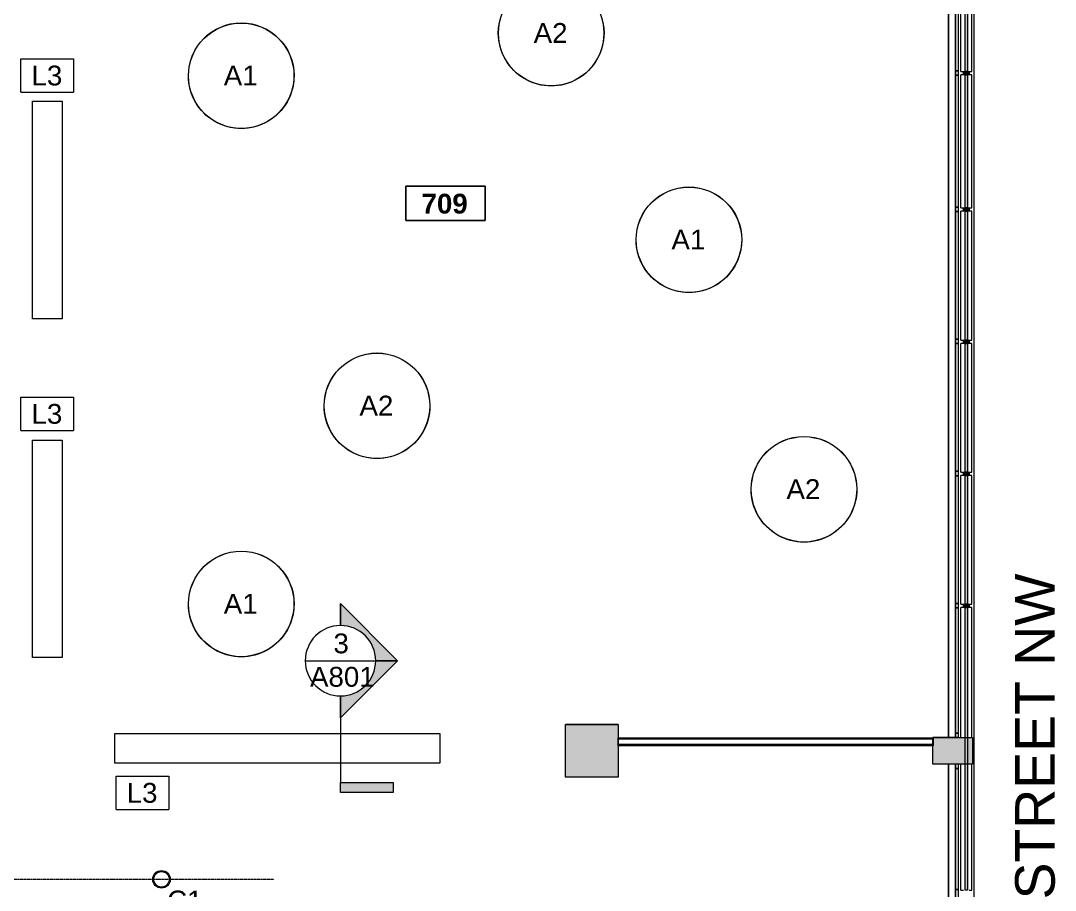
# Model space of a CAD drawing. Header units: inches. Extents: x -2332 to 1043, y -456 to 2193.
# Drawn here: x 572.5 to 1042.5, y 549.7 to 944.8 of the extents above; entities that cross this region are included whole.
import ezdxf

# ---------------------------------------------------------------- set-up
doc = ezdxf.new("R2010")
doc.units = ezdxf.units.IN
doc.header["$MEASUREMENT"] = 0
doc.linetypes.add('Center 1_4_', pattern=[0.53125, 0.25, -0.09375, 0.09375, -0.09375])
for name, color, linetype, lineweight in [('5033_00_7th-9th Floors_Updated_dwg', 8, 'Continuous', 9), ('A-ANNO-KEYN', 231, 'Continuous', 9), ('A-AREA-IDEN', 2, 'Continuous', 9), ('A-CLNG', 13, 'Continuous', 13), ('A-COLS', 52, 'Continuous', 13), ('A-DETL-CNTR', 5, 'Center 1_4_', 9), ('A-GLAZ-CURT', 52, 'Continuous', 13), ('A-GLAZ-CWMG', 51, 'Continuous', 13), ('A-Glaz-Exst', 7, 'Continuous', 9), ('A-Shell', 7, 'Continuous', 9), ('A-WALL', 113, 'Continuous', 13), ('A-WALL-PATT', 111, 'Continuous', 13), ('COLUMN', 7, 'Continuous', 9), ('E-LITE-EQPM', 33, 'Continuous', 9), ('E-LITE-EQPM-IDEN', 33, 'Continuous', 9), ('G-ANNO-SYMB', 111, 'Continuous', 9), ('G-ANNO-TEXT', 231, 'Continuous', 9), ('I-WALL', 2, 'Continuous', 13)]:
    doc.layers.add(name, color=color, linetype=linetype, lineweight=lineweight)
doc.styles.add('Arial', font='arial.ttf', dxfattribs={"height": 9})
doc.styles.add('Swis721 Lt BT', font='swissl.ttf', dxfattribs={"height": 18})
doc.styles.add('Swis721 Lt BT_2', font='swissl.ttf', dxfattribs={"height": 9})
doc.styles.add('Swis721 Lt BT_B', font='', dxfattribs={"height": 9})
doc.styles.get('Swis721 Lt BT_B').set_extended_font_data('Swis721 Lt BT', bold=True)
pattern_1 = [(0, (0, 0), (30.72, 7.68), [1.267, -21.773, 1.267, -21.773, -122.88]), (0, (0, 0), (30.72, 7.68), [-46.08, 1.267, -44.813, 1.267, -21.773, -53.76]), (0, (0, 0), (30.72, 7.68), [-115.2, 1.267, -14.093, 1.267, -37.133]), (120, (11.52, 3.84), (-22.011075, 22.7643), [1.267, -21.773, 1.267, -21.773, -122.88]), (120, (11.52, 3.84), (-22.011075, 22.7643), [-46.08, 1.267, -44.813, 1.267, -21.773, -53.76]), (120, (11.52, 3.84), (-22.011075, 22.7643), [-115.2, 1.267, -14.093, 1.267, -37.133]), (240, (15.36, 19.2), (-8.708925, -30.4443), [1.267, -21.773, 1.267, -21.773, -122.88]), (240, (15.36, 19.2), (-8.708925, -30.4443), [-46.08, 1.267, -44.813, 1.267, -21.773, -53.76]), (240, (15.36, 19.2), (-8.708925, -30.4443), [-115.2, 1.267, -14.093, 1.267, -37.133])]

# ---------------------------------------------------------------- blocks, each defined once
blk = doc.blocks.new('5033_00_7th-9th Floors_Updated_dwg-8585573-7TH FLOOR REFLECTED CEILING PLAN')
at = {"layer": 'A-Glaz-Exst'}
for p, q in [((997.2, 439.06), (997.2, 918.98)), ((997.2, 918.98), (997.2, 439.06)), ((997.2, 742.06), (998.45, 742.06)), ((998.45, 742.06), (997.2, 742.06)), ((997.2, 740.06), (998.45, 740.06)), ((998.45, 740.06), (997.2, 740.06)), ((997.2, 680.06), (998.45, 680.06)), ((998.45, 680.06), (997.2, 680.06)), ((997.2, 678.06), (998.45, 678.06)), ((998.45, 678.06), (997.2, 678.06)), ((997.2, 620.06), (998.45, 620.06)), ((998.45, 620.06), (997.2, 620.06)), ((997.2, 618.06), (998.45, 618.06)), ((998.45, 618.06), (997.2, 618.06)), ((997.2, 560.06), (998.45, 560.06)), ((998.45, 560.06), (997.2, 560.06)), ((997.2, 558.06), (998.45, 558.06)), ((998.45, 558.06), (997.2, 558.06)), ((997.2, 500.06), (998.45, 500.06)), ((998.45, 500.06), (997.2, 500.06)), ((997.2, 498.06), (998.45, 498.06)), ((998.45, 498.06), (997.2, 498.06)), ((997.2, 441.06), (998.45, 441.06)), ((998.45, 441.06), (997.2, 441.06)), ((997.2, 274.24), (997.2, 427.04)), ((997.2, 427.04), (997.2, 274.24)), ((997.2, 370.11), (998.45, 370.11)), ((998.45, 370.11), (997.2, 370.11))]:
    blk.add_line(p, q, dxfattribs=at)
at = {"layer": 'A-Glaz-Exst', "flags": 128}
blk.add_lwpolyline([(998.45, 425.06), (997.2, 425.06)], close=True, dxfattribs=at)
at = {"layer": 'A-Shell'}
for p, q in [((993.95, 439.04), (993.95, 918.98)), ((993.95, 918.98), (993.95, 439.04)), ((993.95, 279.27), (993.95, 427.04)), ((993.95, 427.04), (993.95, 279.27))]:
    blk.add_line(p, q, dxfattribs=at)
at = {"layer": 'COLUMN'}
for p, q in [((843.95, 445.06), (819.95, 445.06)), ((843.95, 445.06), (819.95, 445.06)), ((986.95, 439.06), (993.95, 439.06)), ((993.95, 439.06), (986.95, 439.06)), ((993.95, 439.06), (998.45, 439.06)), ((998.45, 439.06), (993.95, 439.06))]:
    blk.add_line(p, q, dxfattribs=at)
blk = doc.blocks.new('Columns 1 - Columns 1-7118049-7TH FLOOR REFLECTED CEILING PLAN')
at = {"layer": 'A-COLS', "lineweight": 9}
h = blk.add_hatch(color=7, dxfattribs=at)
h.paths.add_polyline_path([(862, -405.11), (861.98, -372.97), (801.98, -351.58), (801.98, -383.71), (861.95, -405.09)], flags=0)
h.paths.add_polyline_path([(992.59, -377), (1004.95, -376.98), (1004.95, -365), (986.95, -365), (986.95, -377), (991.45, -377)], flags=0)
h.paths.add_polyline_path([(514, -281.76), (514, -249.63), (453.98, -228.24), (453.98, -260.37), (513.95, -281.74)], flags=0)
h.paths.add_polyline_path([(166, -158.41), (166, -126.28), (105.98, -104.89), (105.98, -137.02), (165.95, -158.39)], flags=0)
h.paths.add_polyline_path([(-182, -35.06), (-182, -2.93), (-242.02, 18.46), (-242.02, -13.67), (-182.05, -35.04)], flags=0)
h.paths.add_polyline_path([(-1982.09, 88.27), (-1922.03, 109.69), (-1922.03, 140.32), (-1982.09, 118.92), (-1982.06, 97), (-1976.88, 98.83), (-1974.21, 91.29), (-1982.09, 88.5), (-1982.09, 88.41)], flags=0)
h.paths.add_polyline_path([(-530, 88.28), (-530, 120.42), (-590.02, 141.81), (-590.02, 109.68), (-530.05, 88.3)], flags=0)
h.paths.add_polyline_path([(829.27, 109), (843.95, 109.02), (843.91, 133), (819.95, 133), (819.95, 109), (828.45, 109)], flags=0)
h.paths.add_polyline_path([(991.45, 115), (1004.95, 115.02), (1004.95, 127), (986.95, 127), (986.95, 115), (990.95, 115)], flags=0)
h.paths.add_polyline_path([(-1634.06, 211.7), (-1574.03, 233.05), (-1574.03, 264.36), (-1634.06, 242.96), (-1634.06, 211.72)], flags=0)
h.paths.add_polyline_path([(-878.47, 211.8), (-878.47, 243.93), (-938.5, 265.32), (-938.5, 233.19), (-878.52, 211.82)], flags=0)
h.paths.add_polyline_path([(483.3, 232), (495.95, 232), (495.95, 256), (472.03, 256), (472.03, 232), (482.96, 232)], flags=0)
h.paths.add_polyline_path([(-1286.05, 334.98), (-1268.05, 341.39), (-1268.05, 345.6), (-1256.05, 349.87), (-1244.05, 345.6), (-1244.05, 341.38), (-1226.05, 335.02), (-1226.06, 367), (-1256.05, 377.69), (-1286.05, 367), (-1286.05, 335.02)], flags=0)
h.paths.add_polyline_path([(-2021.16, 351.64), (-2013.01, 374.21), (-2035.58, 382.36), (-2043.73, 359.79), (-2023.91, 352.63)], flags=0)
h.paths.add_polyline_path([(-208.32, 478), (-200.03, 478), (-200.03, 502), (-219.79, 502), (-224.03, 490.27), (-224.03, 478), (-210.67, 478)], flags=0)
h.paths.add_polyline_path([(-224.03, 501.32), (-223.78, 502), (-224.03, 502)], flags=0)
h.paths.add_polyline_path([(-559.03, 601), (-548.03, 601), (-548.03, 625), (-569.15, 625), (-572.03, 617.05), (-572.03, 601)], flags=0)
h.paths.add_polyline_path([(472.2, 601), (496.2, 601), (496.2, 625), (472.2, 625)], flags=0)
h.paths.add_polyline_path([(831.97, 601.06), (843.95, 601.08), (843.91, 625.06), (819.95, 625.06), (819.95, 601.06), (831.95, 601.06)], flags=0)
h.paths.add_polyline_path([(993.74, 607.06), (1004.95, 607.08), (1004.95, 619.06), (986.95, 619.06), (986.95, 607.06), (991.45, 607.06)], flags=0)
h.paths.add_polyline_path([(-1887.92, 720.64), (-1879.77, 743.21), (-1902.34, 751.36), (-1910.49, 728.79), (-1893.62, 722.69)], flags=0)
h.paths.add_polyline_path([(-903.4, 724), (-896.03, 724), (-896.03, 748), (-920.67, 748), (-920.67, 724), (-910.74, 724)], flags=0)
h.paths.add_polyline_path([(-1610.23, 724), (-1592.03, 724), (-1592.03, 748), (-1616.03, 748), (-1616.03, 724), (-1612.44, 724)], flags=0)
h.paths.add_polyline_path([(-1843.5, 843.64), (-1835.35, 866.21), (-1857.93, 874.36), (-1866.08, 851.79), (-1845.52, 844.36)], flags=0)
h.paths.add_polyline_path([(490.72, 847), (496.2, 847), (496.2, 871), (472.2, 871), (472.2, 847), (477.69, 847)], flags=0)
h.paths.add_polyline_path([(-1612.44, 847), (-1574.05, 847.02), (-1574.06, 871), (-1616.19, 871), (-1616.19, 847)], flags=0)
h.paths.add_polyline_path([(-1243.86, 847.03), (-1243.86, 871), (-1268.03, 871), (-1268.03, 847.03)], flags=0)
h.paths.add_polyline_path([(841.98, 1093), (843.95, 1093.02), (843.91, 1117), (819.95, 1117), (819.95, 1093), (835.45, 1093)], flags=0)
h.paths.add_polyline_path([(495.42, 1093), (495.95, 1093), (495.95, 1117), (471.83, 1117), (471.83, 1093), (495.41, 1093)], flags=0)
h.paths.add_polyline_path([(-1616.3, 1093.21), (-1592.35, 1093.21), (-1592.35, 1117.25), (-1616.3, 1117.25), (-1616.3, 1095.67)], flags=0)
h.paths.add_polyline_path([(-1268.29, 1093.21), (-1244.3, 1093.21), (-1244.3, 1117.25), (-1268.29, 1117.25)], flags=0)
h.paths.add_polyline_path([(991.33, 1099), (1004.95, 1099.02), (1004.95, 1111), (986.95, 1111), (986.95, 1099), (991.2, 1099)], flags=0)
h.paths.add_polyline_path([(-1268.22, 1339.25), (-1244.3, 1339.25), (-1244.3, 1363.25), (-1268.3, 1363.25), (-1268.3, 1339.25)], flags=0)
h.paths.add_polyline_path([(-1616.3, 1339.25), (-1592.3, 1339.25), (-1592.3, 1363.25), (-1616.3, 1363.25), (-1616.3, 1341.67)], flags=0)
h.paths.add_polyline_path([(484, 1462.86), (495.95, 1462.86), (495.95, 1486.86), (471.95, 1486.86), (471.95, 1462.86), (483.85, 1462.86)], flags=0)
h.paths.add_polyline_path([(801.95, 1567), (861.95, 1588.4), (861.95, 1619.14), (850.07, 1619.14), (850, 1619.04), (849.95, 1619.16), (849.95, 1622.86), (801.95, 1605.75), (801.95, 1567.02)], flags=0)
h.paths.add_polyline_path([(-1607.55, 1585.02), (-1592.05, 1585.02), (-1592.05, 1609.02), (-1616.05, 1609.02), (-1616.05, 1585.02)], flags=0)
h.paths.add_polyline_path([(-1256.44, 1585.27), (-1244.3, 1585.27), (-1244.3, 1609.27), (-1268.3, 1609.27), (-1268.3, 1585.27), (-1256.86, 1585.27)], flags=0)
h.paths.add_polyline_path([(-1654.55, 1731.02), (-1654.55, 1776.02), (-1678.05, 1776.02), (-1678.05, 1772.52), (-1658.05, 1772.52), (-1658.05, 1734.52), (-1678.05, 1734.52), (-1678.05, 1731.02), (-1658.05, 1731.02)], flags=0)
h.paths.add_polyline_path([(122.95, 1827.02), (148.95, 1827.02), (148.95, 1853.02), (122.95, 1853.02), (122.95, 1829.42)], flags=0)
h.paths.add_polyline_path([(496.95, 1827.02), (496.95, 1853.02), (470.95, 1853.02), (470.95, 1827.02)], flags=0)
h.paths.add_polyline_path([(-921.05, 1827.02), (-895.05, 1827.02), (-895.05, 1853.02), (-921.05, 1853.02), (-921.05, 1829.42)], flags=0)
h.paths.add_polyline_path([(-572.04, 1827.02), (-547.04, 1827.02), (-547.04, 1853.02), (-573.04, 1853.02), (-573.04, 1827.02)], flags=0)
h.paths.add_polyline_path([(-199.03, 1827.04), (-199.03, 1853.03), (-225.05, 1853.03), (-225.05, 1827.04), (-200.04, 1827.04)], flags=0)
h.paths.add_polyline_path([(-1592.3, 1828.27), (-1592.3, 1852.27), (-1600.05, 1852.27), (-1600.05, 2104.82), (-1574.05, 2104.82), (-1574.05, 2138.82), (-1608.05, 2138.82), (-1608.05, 1852.27), (-1616.3, 1852.27), (-1616.3, 1828.27)], flags=0)
h.paths.add_polyline_path([(-1244.3, 1828.27), (-1244.3, 1852.27), (-1268.3, 1852.27), (-1268.3, 1828.27)], flags=0)
h.paths.add_polyline_path([(-1678.05, 1836.02), (-1620.8, 1836.02), (-1620.8, 1844.02), (-1678.05, 1844.02)], flags=0)
h.paths.add_polyline_path([(831.95, 2100.07), (861.95, 2100.07), (861.95, 2138.82), (801.95, 2138.82), (801.95, 2110.02), (831.95, 2110.02), (831.95, 2104.31)], flags=0)
h.paths.add_polyline_path([(-878.05, 2104.79), (-878.05, 2138.82), (-938.13, 2138.82), (-938.13, 2104.79)], flags=0)
h.paths.add_polyline_path([(-1286.03, 2104.81), (-1225.94, 2104.81), (-1225.94, 2138.82), (-1286.03, 2138.82)], flags=0)
h.paths.add_polyline_path([(454.05, 2104.82), (513.95, 2104.82), (513.95, 2138.82), (454.05, 2138.82)], flags=0)
h.paths.add_polyline_path([(-181.82, 2104.82), (-181.82, 2138.82), (-242.05, 2138.82), (-242.05, 2104.82)], flags=0)
h.paths.add_polyline_path([(-590.05, 2104.82), (-530.05, 2104.82), (-530.05, 2138.82), (-590.05, 2138.82)], flags=0)
h.paths.add_polyline_path([(165.96, 2104.82), (165.96, 2138.82), (105.95, 2138.82), (105.95, 2104.82)], flags=0)
at = {"layer": 'A-COLS', "color": 8, "lineweight": 20}
for p, q in [((819.95, 625.06), (843.95, 625.06)), ((819.95, 601.06), (819.95, 625.06)), ((843.95, 625.06), (843.95, 601.06)), ((986.95, 619.06), (1004.95, 619.06)), ((986.95, 607.06), (986.95, 619.06)), ((1004.95, 619.06), (1004.95, 607.06)), ((1004.95, 607.06), (986.95, 607.06)), ((843.95, 601.06), (819.95, 601.06))]:
    blk.add_line(p, q, dxfattribs=at)
blk = doc.blocks.new('System Panel - Glazed-7824389-7TH FLOOR REFLECTED CEILING PLAN')
at = {"layer": 'A-GLAZ-CURT', "lineweight": 9}
blk.add_hatch(color=7, dxfattribs=at).paths.add_polyline_path([(-29.25, 0.5), (-29.25, -0.5), (29.25, -0.5), (29.25, 0.5), (-6.71, 0.5)], flags=0)
at = {"layer": 'A-GLAZ-CURT', "color": 8, "lineweight": 20}
for p, q in [((-29.25, -0.5), (-29.25, 0.5)), ((-29.25, 0.5), (29.25, 0.5)), ((29.25, 0.5), (29.25, -0.5)), ((29.25, -0.5), (-29.25, -0.5))]:
    blk.add_line(p, q, dxfattribs=at)
blk = doc.blocks.new('System Panel - Glazed-7824390-7TH FLOOR REFLECTED CEILING PLAN')
at = {"layer": 'A-GLAZ-CURT', "lineweight": 9}
blk.add_hatch(color=7, dxfattribs=at).paths.add_polyline_path([(-30.25, -0.5), (30.25, -0.5), (30.25, 0.5), (-30.25, 0.5)], flags=0)
at = {"layer": 'A-GLAZ-CURT', "color": 8, "lineweight": 20}
for p, q in [((-30.25, -0.5), (-30.25, 0.5)), ((-30.25, 0.5), (30.25, 0.5)), ((30.25, 0.5), (30.25, -0.5)), ((30.25, -0.5), (-30.25, -0.5))]:
    blk.add_line(p, q, dxfattribs=at)
blk = doc.blocks.new('System Panel - Glazed-7824391-7TH FLOOR REFLECTED CEILING PLAN')
at = {"layer": 'A-GLAZ-CURT', "lineweight": 9}
h = blk.add_hatch(color=7, dxfattribs=at)
h.paths.add_polyline_path([(-64.25, -0.5), (-6.9, -0.5), (-6.9, 0.5), (-64.25, 0.5)], flags=0)
h.paths.add_polyline_path([(5.1, 0.5), (5.12, -0.5), (64.25, -0.5), (64.25, 0.5), (5.12, 0.5)], flags=0)
at = {"layer": 'A-GLAZ-CURT', "color": 8, "lineweight": 20}
for p, q in [((-64.25, -0.5), (-64.25, 0.5)), ((-64.25, 0.5), (64.25, 0.5)), ((64.25, 0.5), (64.25, -0.5)), ((64.25, -0.5), (-64.25, -0.5))]:
    blk.add_line(p, q, dxfattribs=at)
blk = doc.blocks.new('Rectangular Mullion - 2_5_ x 5_ rectangular-V24-7TH FLOOR REFLECTED CEILING PLAN')
at = {"layer": 'A-GLAZ-CWMG', "lineweight": 9}
for p, q in [((1000.83, 678.21), (999.58, 678.21)), ((999.58, 619.06), (999.58, 678.21)), ((1004.58, 678.21), (1003.33, 678.21)), ((1004.58, 619.06), (1004.58, 678.21)), ((999.58, 549.71), (999.58, 607.06)), ((1004.58, 549.71), (1004.58, 607.06)), ((999.58, 549.71), (1000.83, 549.71)), ((1003.33, 549.71), (1004.58, 549.71))]:
    blk.add_line(p, q, dxfattribs=at)
blk = doc.blocks.new('Rectangular Mullion - 2_5_ x 5_ rectangular-7504715-7TH FLOOR REFLECTED CEILING PLAN')
at = {"layer": 'A-GLAZ-CWMG', "lineweight": 9}
for p, q in [((1000.83, -245.79), (999.58, -245.79)), ((999.58, -304.29), (999.58, -245.79)), ((1004.58, -245.79), (1003.33, -245.79)), ((1004.58, -304.29), (1004.58, -245.79)), ((999.58, -304.29), (1000.83, -304.29)), ((1003.33, -304.29), (1004.58, -304.29))]:
    blk.add_line(p, q, dxfattribs=at)
blk = doc.blocks.new('Rectangular Mullion - 2_5_ x 5_ rectangular-7344701-7TH FLOOR REFLECTED CEILING PLAN')
at = {"layer": 'A-GLAZ-CWMG', "lineweight": 9}
for p, q in [((1000.83, -63.79), (999.58, -63.79)), ((999.58, -124.29), (999.58, -63.79)), ((1004.58, -63.79), (1003.33, -63.79)), ((1004.58, -124.29), (1004.58, -63.79)), ((999.58, -124.29), (1000.83, -124.29)), ((1003.33, -124.29), (1004.58, -124.29))]:
    blk.add_line(p, q, dxfattribs=at)
blk = doc.blocks.new('Rectangular Mullion - 1_5_ x 2_5_ rectangular SS-7796925-7TH FLOOR REFLECTED CEILING PLAN')
at = {"layer": 'A-GLAZ-CWMG', "lineweight": 9}
blk.add_hatch(color=7, dxfattribs=at).paths.add_polyline_path([(-0.75, 0.5), (-0.75, 1.25), (0.75, 1.25), (0.75, -1.25), (-0.75, -1.25), (-0.75, -0.5)], flags=0)
at = {"layer": 'A-GLAZ-CWMG', "color": 8, "lineweight": 20}
for p, q in [((0.75, 1.25), (-0.75, 1.25)), ((-0.75, 1.25), (-0.75, -1.25)), ((0.75, -1.25), (0.75, 1.25)), ((-0.75, -1.25), (0.75, -1.25))]:
    blk.add_line(p, q, dxfattribs=at)
blk = doc.blocks.new('ROUND LIGHT - Type A_ATL3 Pendant - 48_-7968584-7TH FLOOR REFLECTED CEILING PLAN')
at = {"layer": 'E-LITE-EQPM'}
for centre, radius, start, end in [((-0.02, -0.01), 24, 360, 180), ((0, -0.01), 24, 360, 180), ((0, -0.01), 23.95, 0, 180), ((-0.02, -0.01), 24, 180, 360), ((0, -0.01), 24, 180, 360), ((0, -0.01), 23.95, 180, 360)]:
    blk.add_arc(centre, radius, start, end, dxfattribs=at)
blk = doc.blocks.new('ROUND LIGHT - Type B_ATL3 Pendant - 48_-7968586-7TH FLOOR REFLECTED CEILING PLAN')
at = {"layer": 'E-LITE-EQPM'}
for centre, radius, start, end in [((-0.02, -0.01), 24, 360, 180), ((0, -0.01), 24, 360, 180), ((0, -0.01), 23.95, 0, 180), ((-0.02, -0.01), 24, 180, 360), ((0, -0.01), 24, 180, 360), ((0, -0.01), 23.95, 180, 360)]:
    blk.add_arc(centre, radius, start, end, dxfattribs=at)
blk = doc.blocks.new('Ceilings 40 - Ceilings 38-8426424-7TH FLOOR REFLECTED CEILING PLAN')
at = {"layer": 'A-CLNG'}
for p, q in [((577.2, 955.59), (577.2, 1103.27)), ((577.2, 1103.27), (590.72, 1103.27)), ((590.72, 1103.27), (590.72, 955.59)), ((590.72, 955.59), (577.2, 955.59))]:
    blk.add_line(p, q, dxfattribs=at)
blk = doc.blocks.new('Ceilings 39 - Ceilings 38-8459948-7TH FLOOR REFLECTED CEILING PLAN')
at = {"layer": 'A-CLNG'}
for p, q in [((577.79, 957.42), (577.79, 1056.28)), ((577.79, 1056.28), (591.29, 1056.28)), ((591.29, 1056.28), (591.29, 957.42)), ((591.29, 957.42), (577.79, 957.42))]:
    blk.add_line(p, q, dxfattribs=at)
blk = doc.blocks.new('Ceilings 47 - Ceilings 38-8459988-7TH FLOOR REFLECTED CEILING PLAN')
at = {"layer": 'A-CLNG'}
for p, q in [((577.79, 957.42), (577.79, 1056.28)), ((577.79, 1056.28), (591.29, 1056.28)), ((591.29, 1056.28), (591.29, 957.42)), ((591.29, 957.42), (577.79, 957.42))]:
    blk.add_line(p, q, dxfattribs=at)
blk = doc.blocks.new('DOWN LIGHT - Type C_L-PENDANT_FOCAL POINT 3_5 CYLINDER-9613399-7TH FLOOR REFLECTED CEILING PLAN')
at = {"layer": 'E-LITE-EQPM'}
for radius in [4, 3.5]:
    blk.add_circle((-0.125, 0), radius, dxfattribs=at)
blk = doc.blocks.new('Room Tag - Number Only-4120135-7TH FLOOR REFLECTED CEILING PLAN')
at = {"layer": 'A-AREA-IDEN'}
for p, q in [((-0.1881, -0.1636), (-0.1881, -0.0018)), ((-0.1881, -0.0018), (0.1869, -0.0018)), ((0.1869, -0.0018), (-0.1881, -0.0018)), ((-0.1881, -0.0018), (-0.1881, -0.1636)), ((0.1869, -0.0018), (0.1869, -0.1636)), ((0.1869, -0.1636), (0.1869, -0.0018)), ((0.1869, -0.1636), (-0.1881, -0.1636)), ((-0.1881, -0.1636), (0.1869, -0.1636))]:
    blk.add_line(p, q, dxfattribs=at)
blk = doc.blocks.new('Keynote Tag - Keynote Number - Boxed-135510-7TH FLOOR REFLECTED CEILING PLAN')
at = {"layer": 'A-ANNO-KEYN'}
for p, q in [((-0.125, -0.0792), (-0.125, 0.0781)), ((-0.125, 0.0781), (0.125, 0.0781)), ((0.125, 0.0781), (0.125, -0.0792)), ((-0.125, -0.0792), (0.125, -0.0792))]:
    blk.add_line(p, q, dxfattribs=at)
blk = doc.blocks.new('Drafting View - 3_32_ x 3_8_-334918-7TH FLOOR REFLECTED CEILING PLAN')
at = {"layer": 'G-ANNO-SYMB'}
blk.add_hatch(color=256, dxfattribs=at).paths.add_polyline_path([(0, 0.2495), (0, 0), (-0.0469, 0), (-0.0469, 0.2495)], flags=0)
for p, q in [((0, 0.2495), (-0.0469, 0.2495)), ((-0.0469, 0.2495), (-0.0469, 0)), ((0, 0), (0, 0.2495)), ((-0.0469, 0), (0, 0))]:
    blk.add_line(p, q, dxfattribs=at)
blk = doc.blocks.new('Drafting View - Section Head - Filled-1367765-7TH FLOOR REFLECTED CEILING PLAN')
at = {"layer": 'G-ANNO-SYMB'}
h = blk.add_hatch(color=256, dxfattribs=at)
edge = h.paths.add_edge_path(flags=0)
edge.add_line((-0.5202, 0), (-0.25, 0.2702))
edge.add_line((-0.25, 0.2702), (-0.25, 0.1667))
edge.add_arc((-0.25, 0), 0.1667, 90, 180)
edge.add_line((-0.4167, 0), (-0.5202, 0))
h = blk.add_hatch(color=256, dxfattribs=at)
edge = h.paths.add_edge_path(flags=0)
edge.add_line((0.0202, 0), (-0.0833, 0))
edge.add_arc((-0.25, 0), 0.1667, 0, 90)
edge.add_line((-0.25, 0.1667), (-0.25, 0.2702))
edge.add_line((-0.25, 0.2702), (0.0202, 0))
for p, q in [((-0.25, 0.2702), (-0.5202, 0)), ((-0.25, 0.2702), (-0.5202, 0)), ((-0.25, 0.2702), (0.0202, 0)), ((-0.25, 0.1667), (-0.25, 0.2702)), ((0.0202, 0), (-0.25, 0.2702)), ((-0.25, 0.2702), (-0.25, 0.1667)), ((-0.5202, 0), (-0.4167, 0)), ((-0.0833, 0), (0.0202, 0)), ((-0.5202, 0), (-0.4167, 0)), ((-0.4167, 0), (-0.5202, 0)), ((0.0202, 0), (-0.0833, 0)), ((-0.0833, 0), (0.0202, 0))]:
    blk.add_line(p, q, dxfattribs=at)
for start, end in [(0, 180), (360, 180), (90, 180), (0, 90), (180, 360)]:
    blk.add_arc((-0.25, 0), 0.1667, start, end, dxfattribs=at)

msp = doc.modelspace()

# ---------------------------------------------------------------- hatches: boundary and pattern name
at = {"layer": 'A-WALL-PATT', "lineweight": 9}
h = msp.add_hatch(dxfattribs=at)
h.set_pattern_fill('FP_1', color=256, style=0, pattern_type=2)
h.set_pattern_definition(pattern_1)
h.paths.add_polyline_path([(985.82653, 618.43141), (986.95426, 618.43141), (986.95426, 619.05641), (843.95426, 619.05641), (843.95426, 618.43141), (983.68281, 618.43141)], flags=0)
h = msp.add_hatch(dxfattribs=at)
h.set_pattern_fill('FP_1', color=256, style=0, pattern_type=2)
h.set_pattern_definition(pattern_1)
h.paths.add_polyline_path([(921.06289, 615.30641), (986.95426, 615.30641), (986.95426, 615.93141), (843.95426, 615.93141), (843.95426, 615.30641), (916.2396, 615.30641)], flags=0)

# ---------------------------------------------------------------- linework, layer by layer
at = {"layer": 'A-CLNG'}
for p, q in [((993.95426, 1098.99788), (993.95426, 619.05641)), ((993.95426, 607.05641), (993.95426, 459.29071))]:
    msp.add_line(p, q, dxfattribs=at)
at = {"layer": 'A-DETL-CNTR'}
msp.add_line((182.71076, 554.70947), (687.71076, 554.70947), dxfattribs=at)
at = {"layer": 'A-WALL'}
for p, q in [((986.95426, 618.43141), (843.95426, 618.43141)), ((986.95426, 615.93141), (843.95426, 615.93141))]:
    msp.add_line(p, q, dxfattribs=at)
at = {"layer": 'G-ANNO-SYMB'}
for p, q in [((701.75859, 654.01888), (733.75859, 654.01888)), ((717.75859, 630.01888), (717.75859, 598.67676))]:
    msp.add_line(p, q, dxfattribs=at)
at = {"layer": 'I-WALL', "lineweight": 9}
for p, q in [((1005.70426, -450.91104), (1005.70426, 1677.04534)), ((998.45426, 1098.99788), (998.45426, 619.05641)), ((998.45426, 607.05641), (998.45426, 452.29153))]:
    msp.add_line(p, q, dxfattribs=at)
at = {"layer": 'I-WALL'}
for p, q in [((843.95426, 619.05641), (986.95426, 619.05641)), ((843.95426, 615.30641), (843.95426, 619.05641)), ((986.95426, 619.05641), (986.95426, 615.30641)), ((986.95426, 615.30641), (843.95426, 615.30641))]:
    msp.add_line(p, q, dxfattribs=at)

# ---------------------------------------------------------------- block references
at = {"layer": '5033_00_7th-9th Floors_Updated_dwg', "color": 7}
msp.add_blockref('5033_00_7th-9th Floors_Updated_dwg-8585573-7TH FLOOR REFLECTED CEILING PLAN', (0, 180.01878), dxfattribs=at)
at = {"layer": 'A-ANNO-KEYN', "xscale": 95.99999999999994, "yscale": 95.99999999999994, "zscale": 95.99999999999994}
for p in [(584.54178, 919.94333), (584.54178, 766.22633), (627.78924, 594.04493)]:
    msp.add_blockref('Keynote Tag - Keynote Number - Boxed-135510-7TH FLOOR REFLECTED CEILING PLAN', p, dxfattribs=at)
at = {"layer": 'A-AREA-IDEN', "xscale": 95.99999999999994, "yscale": 95.99999999999994, "zscale": 95.99999999999994}
msp.add_blockref('Room Tag - Number Only-4120135-7TH FLOOR REFLECTED CEILING PLAN', (765.49573, 869.77281), dxfattribs=at)
at = {"layer": 'A-CLNG'}
for name, p in [('Ceilings 39 - Ceilings 38-8459948-7TH FLOOR REFLECTED CEILING PLAN', (0, -148)), ('Ceilings 47 - Ceilings 38-8459988-7TH FLOOR REFLECTED CEILING PLAN', (0, -302))]:
    msp.add_blockref(name, p, dxfattribs=at)
at = {"layer": 'A-CLNG', "rotation": 270.0000000000001}
msp.add_blockref('Ceilings 40 - Ceilings 38-8426424-7TH FLOOR REFLECTED CEILING PLAN', (-340.31404, 1198.18631), dxfattribs=at)
at = {"layer": 'A-COLS', "lineweight": 9}
msp.add_blockref('Columns 1 - Columns 1-7118049-7TH FLOOR REFLECTED CEILING PLAN', (0, 0), dxfattribs=at)
at = {"layer": 'A-GLAZ-CURT', "lineweight": 9, "rotation": 89.99999999999991}
for name, p in [('System Panel - Glazed-7824389-7TH FLOOR REFLECTED CEILING PLAN', (1002.07926, 950.95811)), ('System Panel - Glazed-7824390-7TH FLOOR REFLECTED CEILING PLAN', (1002.07926, 889.95811)), ('System Panel - Glazed-7824389-7TH FLOOR REFLECTED CEILING PLAN', (1002.07926, 828.95811)), ('System Panel - Glazed-7824389-7TH FLOOR REFLECTED CEILING PLAN', (1002.07926, 768.95811)), ('System Panel - Glazed-7824389-7TH FLOOR REFLECTED CEILING PLAN', (1002.07926, 708.95811)), ('System Panel - Glazed-7824391-7TH FLOOR REFLECTED CEILING PLAN', (1002.07926, 613.95811))]:
    msp.add_blockref(name, p, dxfattribs=at)
at = {"layer": 'A-GLAZ-CWMG', "lineweight": 9}
for name, p in [('Rectangular Mullion - 2_5_ x 5_ rectangular-7504715-7TH FLOOR REFLECTED CEILING PLAN', (0, 1226)), ('Rectangular Mullion - 2_5_ x 5_ rectangular-7344701-7TH FLOOR REFLECTED CEILING PLAN', (0, 984)), ('Rectangular Mullion - 2_5_ x 5_ rectangular-7504715-7TH FLOOR REFLECTED CEILING PLAN', (0, 1104)), ('Rectangular Mullion - 2_5_ x 5_ rectangular-7504715-7TH FLOOR REFLECTED CEILING PLAN', (0, 1044)), ('Rectangular Mullion - 2_5_ x 5_ rectangular-7504715-7TH FLOOR REFLECTED CEILING PLAN', (0, 984)), ('Rectangular Mullion - 2_5_ x 5_ rectangular-V24-7TH FLOOR REFLECTED CEILING PLAN', (0, 0))]:
    msp.add_blockref(name, p, dxfattribs=at)
at = {"layer": 'A-GLAZ-CWMG', "lineweight": 9, "extrusion": (0, 0, -1), "rotation": 90.0000000000001}
for p in [(-1002.07926, 920.95811), (-1002.07926, 858.95811), (-1002.07926, 798.95811), (-1002.07926, 738.95811), (-1002.07926, 678.95811)]:
    msp.add_blockref('Rectangular Mullion - 1_5_ x 2_5_ rectangular SS-7796925-7TH FLOOR REFLECTED CEILING PLAN', p, dxfattribs=at)
at = {"layer": 'E-LITE-EQPM', "extrusion": (0, 0, -1), "rotation": 180}
for name, p in [('ROUND LIGHT - Type B_ATL3 Pendant - 48_-7968586-7TH FLOOR REFLECTED CEILING PLAN', (-813.49092, 939.12288)), ('ROUND LIGHT - Type A_ATL3 Pendant - 48_-7968584-7TH FLOOR REFLECTED CEILING PLAN', (-672.69336, 919.79175)), ('ROUND LIGHT - Type A_ATL3 Pendant - 48_-7968584-7TH FLOOR REFLECTED CEILING PLAN', (-876.07926, 845.24788)), ('ROUND LIGHT - Type B_ATL3 Pendant - 48_-7968586-7TH FLOOR REFLECTED CEILING PLAN', (-734.35838, 769.82192)), ('ROUND LIGHT - Type B_ATL3 Pendant - 48_-7968586-7TH FLOOR REFLECTED CEILING PLAN', (-928.34374, 731.88066)), ('ROUND LIGHT - Type A_ATL3 Pendant - 48_-7968584-7TH FLOOR REFLECTED CEILING PLAN', (-672.69336, 679.79175))]:
    msp.add_blockref(name, p, dxfattribs=at)
at = {"layer": 'E-LITE-EQPM'}
msp.add_blockref('DOWN LIGHT - Type C_L-PENDANT_FOCAL POINT 3_5 CYLINDER-9613399-7TH FLOOR REFLECTED CEILING PLAN', (636.57018, 554.70947), dxfattribs=at)
at = {"layer": 'G-ANNO-SYMB', "xscale": 95.99999999999994, "yscale": 95.99999999999994, "zscale": 95.99999999999994, "rotation": 269.9999999999996}
msp.add_blockref('Drafting View - Section Head - Filled-1367765-7TH FLOOR REFLECTED CEILING PLAN', (717.75859, 630.01888), dxfattribs=at)
at = {"layer": 'G-ANNO-SYMB', "extrusion": (0, 0, -1), "xscale": 95.99999999999994, "yscale": 95.99999999999994, "zscale": 95.99999999999994, "rotation": 90.00000000000053}
msp.add_blockref('Drafting View - 3_32_ x 3_8_-334918-7TH FLOOR REFLECTED CEILING PLAN', (-717.75859, 598.67676), dxfattribs=at)

# ---------------------------------------------------------------- texts
at = {"layer": 'A-ANNO-KEYN', "char_height": 9, "width": 16.968, "attachment_point": 1, "style": 'Arial'}
for insert in [(577.38991, 924.39519), (577.38991, 770.67819), (620.63737, 598.49679)]:
    msp.add_mtext('L3', dxfattribs=dict(at, insert=insert))
at = {"layer": 'A-AREA-IDEN', "insert": (754.59993, 866.17063), "char_height": 9, "width": 25.452, "attachment_point": 1, "style": 'Swis721 Lt BT_B'}
msp.add_mtext('709', dxfattribs=at)
at = {"layer": 'E-LITE-EQPM-IDEN', "char_height": 9, "attachment_point": 1, "style": 'Arial'}
for s, insert, width in [('A2', (805.53961, 943.7274), 18.786), ('A1', (664.74204, 924.39627), 18.786), ('A1', (868.12794, 849.8524), 18.786), ('A2', (726.40706, 774.42645), 18.786), ('A2', (920.39242, 736.48518), 18.786), ('A1', (664.74204, 684.39627), 18.786), ('C1', (639.01185, 549.58576), 19.695)]:
    msp.add_mtext(s, dxfattribs=dict(at, insert=insert, width=width))
at = {"layer": 'G-ANNO-SYMB', "char_height": 9, "attachment_point": 1, "style": 'Swis721 Lt BT_2'}
for s, insert, width in [('3', (714.5699, 666.39461), 8.181), ('A801', (703.93053, 651.20965), 33.936)]:
    msp.add_mtext(s, dxfattribs=dict(at, insert=insert, width=width))
at = {"layer": 'G-ANNO-TEXT', "color": 7, "insert": (1024.26408, 477.0987), "char_height": 18, "width": 242.703, "attachment_point": 1, "rotation": 90, "style": 'Swis721 Lt BT'}
msp.add_mtext('12TH STREET NW', dxfattribs=at)

doc.saveas('drawing.dxf')
